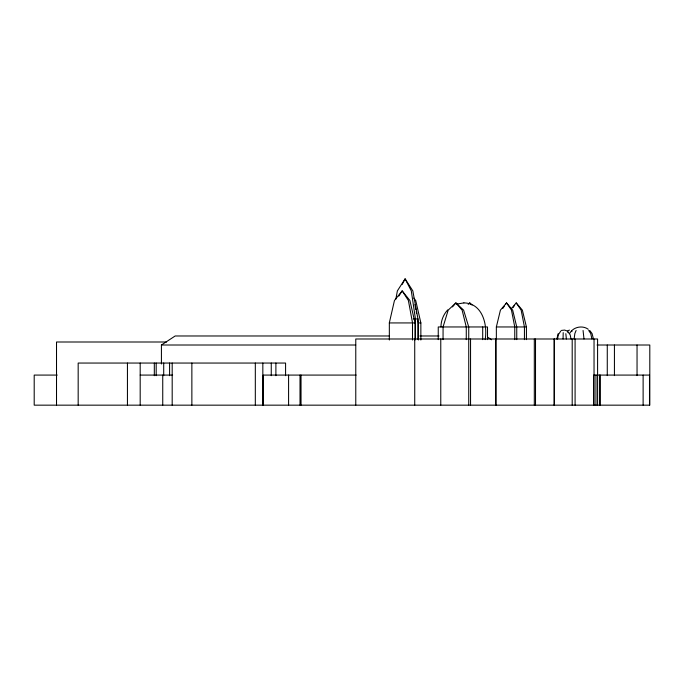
<?xml version="1.0" encoding="UTF-8"?>
<svg xmlns="http://www.w3.org/2000/svg" width="684" height="684" viewBox="0 0 684 684"><rect width="100%" height="100%" fill="white"/><g stroke="black" fill="none" stroke-linecap="round" stroke-linejoin="round"><path stroke-width="1.03" d="M563.06 338.99L563.206 332.612M574.124 338.99L574.859 333.527L576.099 330.483M557.588 338.99L558.238 334.895L560.846 330.953M556.861 338.99L558.144 333.689M440.949 326.961C441 320.702 443.386 314.52 447.678 309.946M395.848 299.199L397.37 290.88L405.09 278.841L411.298 290.88L415.444 318.958L415.444 339.178M496.353 339.64L496.353 326.961L500.423 310.117L506.536 302.901L512.667 310.117L516.745 326.961L516.745 339.64M402.243 284.399L405.116 278.841L412.828 290.88L417.975 318.958L417.975 339.178M569.61 333.527C573.004 326.978 582.315 324.96 588.249 329.261M398.789 296.121L402.183 290.871L409.887 300.49L415.026 322.933L415.026 340.016M502.723 308.518L504.364 306.107M505.459 304.508L506.562 302.901L511.47 310.117L514.753 326.961L514.753 339.64M512.949 307.714L514.59 305.303M511.461 308.518L516.232 302.901L522.354 310.117L526.432 326.961L526.432 339.64M452.449 306.911L455.912 302.901L463.607 310.117L468.737 326.961L468.737 405.159M468.181 304.346L469.728 302.901L472.054 305.064M161.424 363.999L161.424 345.01L175.164 335.981L389.034 335.981M567.318 330.953L569.473 330.081M561.496 330.415L564.727 330.081L566.942 330.953M456.826 304.081L463.889 302.901M463.897 302.901C482.468 303.14 487.718 324.686 485.161 339.64M413.333 318.958L417.975 318.958M389.341 322.933L415.026 322.933M417.548 318.693L418.334 322.933L420.857 322.933L420.857 340.016M496.353 326.961L526.432 326.961M419.891 335.981L439.043 335.981M166.597 342L56.515 342L56.515 405.159M161.424 345.01L355.731 345.01M597.021 345.01L649.8 345.01L649.8 405.159L34.2 405.159L34.2 375.08L57.268 375.08M140.186 375.08L172.625 375.08M356.167 375.08L263.203 375.08L263.203 405.159M487.504 337.067L491.625 339.777M567.934 331.689L570.191 334.895L571.003 338.99M589.745 330.483L592.062 333.527L593.438 338.99M567.506 331.689L568.31 332.612M469.728 302.901L471.105 304.508M413.786 298.087L415.718 300.49L420.857 322.933M588.685 330.483L590.728 333.527L591.934 338.99M516.215 302.901L521.148 310.117L524.44 326.961L524.44 339.64M571.662 330.953L571.969 331.689M583.067 330.483L583.991 338.99M565.83 333.689L566.369 338.99M414.932 304.534L415.863 309.587M416.24 311.613L416.616 313.64M649.501 405.159L649.501 375.08L593.558 375.08L593.558 405.159M643.122 375.08L643.122 405.159M637.043 345.01L637.043 375.61M614.429 345.01L614.429 375.61M607.272 345.01L607.272 375.61M600.056 375.08L600.056 405.159M599.817 375.08L599.817 405.159M597.585 405.159L597.585 338.99L355.774 338.99L355.774 405.159M595.961 375.08L595.961 405.159M594.037 338.99L594.037 405.159M575.09 338.99L575.09 405.159M572.2 338.99L572.2 405.159M554.459 338.99L554.459 405.159M554.04 338.99L554.04 405.159M535.512 338.99L535.512 405.159M534.307 338.99L534.307 405.159M495.994 338.99L495.994 405.159M495.686 338.99L495.686 405.159M487.512 339.64L487.512 326.961L438.247 326.961L438.247 339.64M482.699 326.961L482.699 339.64M470.549 338.99L470.549 405.159M466.274 339.64L466.274 326.961L462.119 310.117L455.886 302.901L448.182 310.117L443.078 326.892L443.052 339.64M440.77 338.99L440.77 405.159M418.334 322.933L418.334 340.016M414.726 338.99L414.726 405.159M412.495 340.016L412.503 322.737L408.391 300.49L402.158 290.871L394.454 300.49L389.341 322.839L389.341 340.016M301.037 375.08L301.037 405.159M300.011 375.08L300.011 405.159M288.588 375.08L288.588 405.159M285.579 375.687L285.579 363.05L78.173 363.05L78.173 405.159M275.891 363.05L275.891 375.687M271.257 363.05L271.257 375.687M262.836 363.05L262.836 405.159M255.32 363.05L255.32 405.159M191.862 363.05L191.862 405.159M172.188 363.05L172.188 405.159M169.598 363.05L169.598 375.687M163.707 363.05L163.707 375.687M162.741 375.08L162.741 405.159M156.191 363.05L156.191 375.687M154.319 363.05L154.319 375.687M140.186 363.05L140.186 405.159M127.438 363.05L127.438 405.159"/></g></svg>
